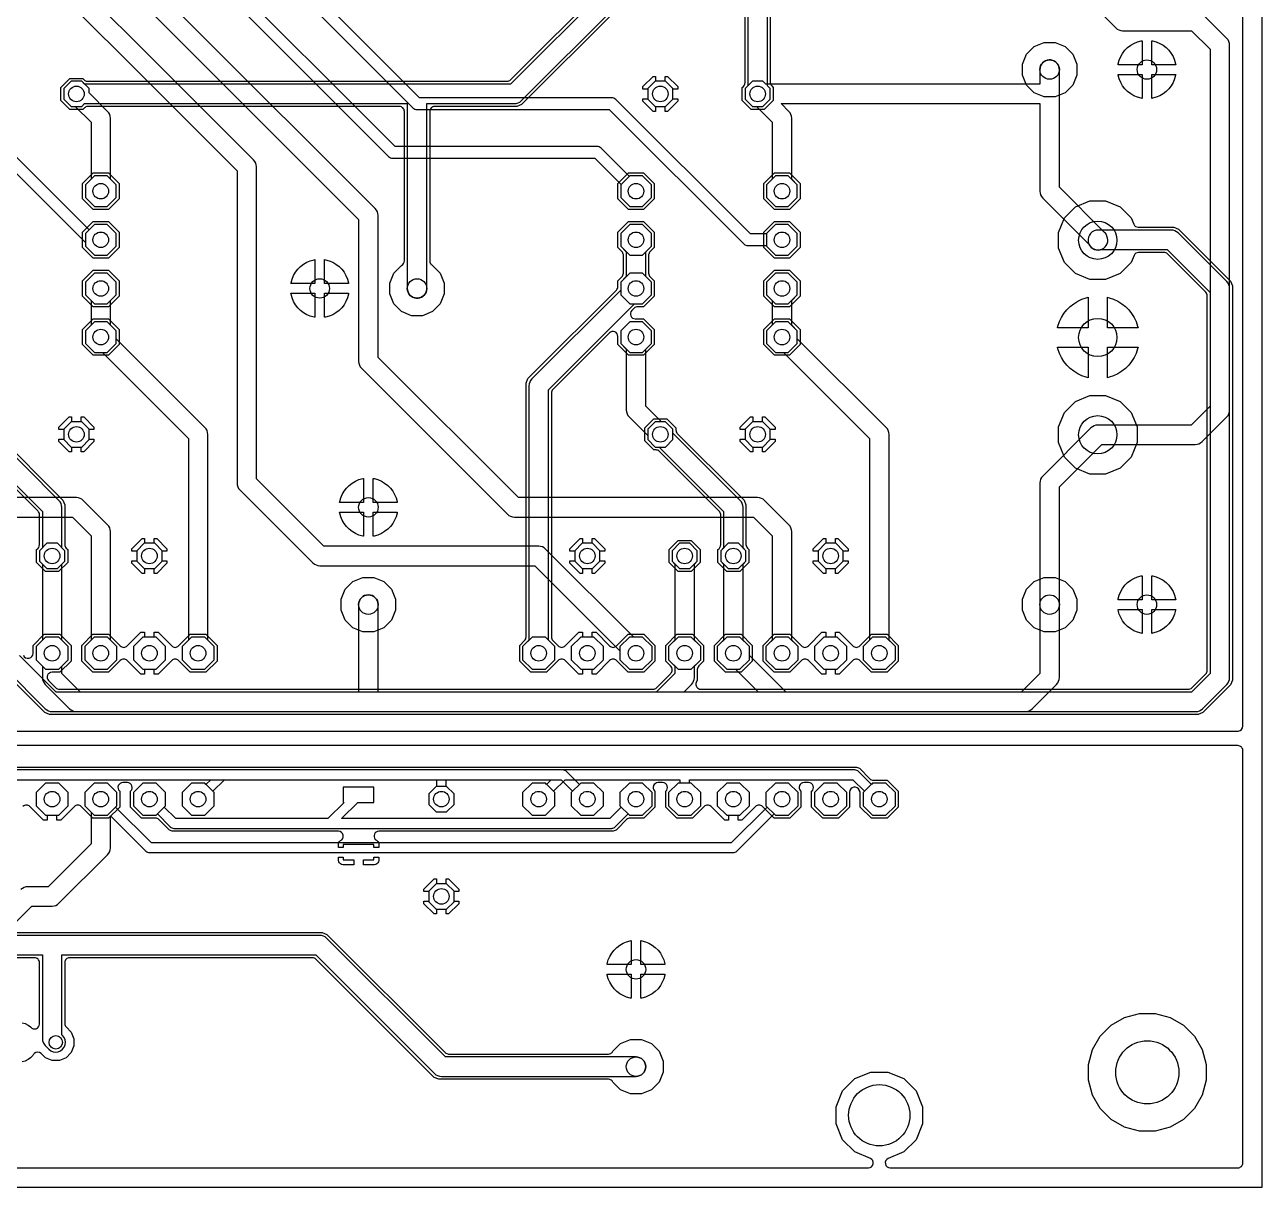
# Model space of a CAD drawing. Header units: millimetres. Extents: x 0 to 100, y -162 to 0.
# Drawn here: x 35.4 to 100, y -162 to -101.3 of the extents above; entities that cross this region are included whole.
import ezdxf

# ---------------------------------------------------------------- set-up
doc = ezdxf.new("R2010")
doc.units = ezdxf.units.MM

msp = doc.modelspace()

# ---------------------------------------------------------------- linework, layer by layer
at = {"layer": '16_copper'}
for points in [[(36.704, -86.665), (55.664, -105.626, 0.198912), (55.88, -105.715), (65.914, -105.715), (72.936, -112.738, 0.198912), (73.152, -112.827), (74.13, -112.827), (74.13, -112.853), (74.599, -113.322), (75.261, -113.322), (75.73, -112.853), (75.73, -112.191), (75.261, -111.722), (74.599, -111.722), (74.13, -112.191), (74.13, -112.217), (73.278, -112.217), (66.256, -105.194, 0.198912), (66.04, -105.105), (56.006, -105.105), (37.046, -86.144, 0.198912)], [(35.434, -89.205), (54.394, -108.166, 0.198912), (54.61, -108.255), (65.152, -108.255), (66.529, -109.632), (66.51, -109.651), (66.51, -110.313), (66.979, -110.782), (67.641, -110.782), (68.11, -110.313), (68.11, -109.651), (67.641, -109.182), (66.979, -109.182), (66.96, -109.201), (65.494, -107.734, 0.198912), (65.278, -107.645), (54.736, -107.645), (35.776, -88.684, 0.198912)], [(34.08, -92.71), (52.832, -111.462), (52.832, -118.872, 0.198912), (52.981, -119.231), (60.601, -126.851, 0.198912), (60.96, -127), (73.45, -127), (74.422, -127.972), (74.422, -133.435), (74.092, -133.765), (74.092, -134.459), (74.583, -134.95), (75.277, -134.95), (75.768, -134.459), (75.768, -133.765), (75.438, -133.435), (75.438, -127.762, 0.198912), (75.289, -127.403), (74.019, -126.133, 0.198912), (73.66, -125.984), (61.17, -125.984), (53.848, -118.662), (53.848, -111.252, 0.198912), (53.699, -110.893), (34.649, -91.843, 0.198912)], [(32.788, -95.229), (46.482, -108.922), (46.482, -125.222, 0.198912), (46.631, -125.581), (50.441, -129.391, 0.198912), (50.8, -129.54), (62.02, -129.54), (66.472, -133.992), (66.472, -134.459), (66.963, -134.95), (67.657, -134.95), (68.148, -134.459), (68.148, -133.765), (67.657, -133.274), (67.19, -133.274), (62.589, -128.673, 0.198912), (62.23, -128.524), (51.01, -128.524), (47.498, -125.012), (47.498, -108.712, 0.198912), (47.349, -108.353), (33.358, -94.362, 0.198912)], [(89.811, -98.911), (92.351, -101.451, 0.198912), (92.71, -101.6), (96.31, -101.6), (97.282, -102.572), (97.282, -121.202), (96.288, -122.195), (91.415, -122.195, 0.198912), (91.056, -122.344), (88.541, -124.859, 0.198912), (88.392, -125.218), (88.392, -135.172), (87.42, -136.144), (75.14, -136.144), (73.228, -134.232), (73.228, -133.765), (72.898, -133.435), (72.898, -129.458), (73.05, -129.306), (73.05, -128.758), (72.664, -128.372), (72.116, -128.372), (71.73, -128.758), (71.73, -129.306), (71.882, -129.458), (71.882, -133.435), (71.552, -133.765), (71.552, -134.459), (72.043, -134.95), (72.51, -134.95), (73.704, -136.144), (53.848, -136.144), (53.848, -131.572, 1), (52.832, -131.572), (52.832, -136.144), (38.31, -136.144), (37.338, -135.172), (37.338, -134.789), (37.668, -134.459), (37.668, -133.765), (37.338, -133.435), (37.338, -129.458), (37.49, -129.306), (37.49, -128.758), (37.104, -128.372), (36.556, -128.372), (36.17, -128.758), (36.17, -129.306), (36.322, -129.458), (36.322, -133.435), (35.992, -133.765), (35.992, -134.459), (36.322, -134.789), (36.322, -135.382, 0.198912), (36.471, -135.741), (37.741, -137.011, 0.198912), (38.1, -137.16), (87.63, -137.16, 0.198912), (87.989, -137.011), (89.259, -135.741, 0.198912), (89.408, -135.382), (89.408, -125.429), (91.625, -123.211), (96.499, -123.211, 0.198912), (96.858, -123.062), (98.149, -121.771, 0.198912), (98.298, -121.412), (98.298, -102.362, 0.198912), (98.149, -102.003), (96.879, -100.733, 0.198912)], [(2.197, -100.419), (4.864, -103.086, 0.198912), (5.08, -103.175), (15.114, -103.175), (20.104, -108.166, 0.198912), (20.32, -108.255), (34.164, -108.255), (38.57, -112.661), (38.57, -112.853), (39.039, -113.322), (39.701, -113.322), (40.17, -112.853), (40.17, -112.191), (39.701, -111.722), (39.039, -111.722), (38.766, -111.995), (34.506, -107.734, 0.198912), (34.29, -107.645), (20.446, -107.645), (15.456, -102.654, 0.198912), (15.24, -102.565), (5.206, -102.565), (2.718, -100.077)], [(30.585, -140.716), (63.395, -140.716), (63.998, -141.319), (63.932, -141.385), (63.932, -142.079), (64.423, -142.57), (65.117, -142.57), (65.608, -142.079), (65.608, -141.385), (65.117, -140.894), (64.423, -140.894), (64.357, -140.96), (63.68, -140.282, 0.198912), (63.5, -140.208), (30.48, -140.208)], [(33.528, -149.562), (35.77, -147.32), (36.83, -147.32, 0.198912), (37.189, -147.171), (39.729, -144.631, 0.198912), (39.878, -144.272), (39.878, -142.599), (41.73, -144.452, 0.198912), (41.91, -144.526), (72.39, -144.526, 0.198912), (72.57, -144.452), (74.517, -142.504), (74.583, -142.57), (75.277, -142.57), (75.768, -142.079), (75.768, -141.385), (75.277, -140.894), (74.583, -140.894), (74.092, -141.385), (74.092, -142.079), (74.158, -142.145), (72.285, -144.018), (42.015, -144.018), (40.142, -142.145), (40.208, -142.079), (40.208, -141.385), (39.717, -140.894), (39.023, -140.894), (38.532, -141.385), (38.532, -142.079), (38.862, -142.409), (38.862, -144.062), (36.62, -146.304), (35.56, -146.304, 0.198912), (35.201, -146.453)]]:
    msp.add_lwpolyline(points, format="xyb", dxfattribs=at)
for points in [[(89.405, -103.576, 0.946018), (88.392, -103.632), (88.392, -104.394), (74.086, -104.394), (73.934, -104.242), (73.386, -104.242), (73, -104.628), (73, -105.176), (73.386, -105.562), (73.602, -105.562), (74.422, -106.382), (74.422, -109.358), (74.13, -109.651), (74.13, -110.313), (74.599, -110.782), (75.261, -110.782), (75.73, -110.313), (75.73, -109.651), (75.438, -109.358), (75.438, -106.172, 0.198912), (75.289, -105.813), (74.886, -105.41), (88.392, -105.41), (88.392, -109.982, 0.198912), (88.541, -110.341), (90.953, -112.753, 0.994335), (91.895, -112.331), (91.887, -112.311, 0.039768), (91.85, -112.235), (91.847, -112.229, 0.057746), (91.774, -112.138), (89.408, -109.772), (89.408, -103.632)], [(40.17, -110.313), (40.17, -109.651), (39.878, -109.358), (39.878, -106.172, 0.198912), (39.729, -105.813), (38.76, -104.844), (38.76, -104.628), (38.374, -104.242), (37.826, -104.242), (37.44, -104.628), (37.44, -105.176), (37.826, -105.562), (38.042, -105.562), (38.862, -106.382), (38.862, -109.358), (38.57, -109.651), (38.57, -110.313), (39.039, -110.782), (39.701, -110.782)], [(45.288, -134.459), (45.288, -133.765), (44.958, -133.435), (44.958, -122.682, 0.198912), (44.809, -122.323), (40.17, -117.684), (40.17, -117.271), (39.878, -116.978), (39.878, -115.686), (40.17, -115.393), (40.17, -114.731), (39.701, -114.262), (39.039, -114.262), (38.57, -114.731), (38.57, -115.393), (38.862, -115.686), (38.862, -116.978), (38.57, -117.271), (38.57, -117.933), (39.039, -118.402), (39.452, -118.402), (43.942, -122.892), (43.942, -133.435), (43.612, -133.765), (43.612, -134.459), (44.103, -134.95), (44.797, -134.95)], [(80.848, -134.459), (80.848, -133.765), (80.518, -133.435), (80.518, -122.682, 0.198912), (80.369, -122.323), (75.73, -117.684), (75.73, -117.271), (75.438, -116.978), (75.438, -115.686), (75.73, -115.393), (75.73, -114.731), (75.261, -114.262), (74.599, -114.262), (74.13, -114.731), (74.13, -115.393), (74.422, -115.686), (74.422, -116.978), (74.13, -117.271), (74.13, -117.933), (74.599, -118.402), (75.012, -118.402), (79.502, -122.892), (79.502, -133.435), (79.172, -133.765), (79.172, -134.459), (79.663, -134.95), (80.357, -134.95)], [(40.208, -134.459), (40.208, -133.765), (39.878, -133.435), (39.878, -127.762, 0.198912), (39.729, -127.403), (38.459, -126.133, 0.198912), (38.1, -125.984), (28.15, -125.984), (16.848, -114.682, 0.198912), (16.489, -114.533), (7.645, -114.533, 0.929363), (7.571, -115.543), (7.645, -115.549), (16.278, -115.549), (27.581, -126.851, 0.198912), (27.94, -127), (37.89, -127), (38.862, -127.972), (38.862, -133.435), (38.532, -133.765), (38.532, -134.459), (39.023, -134.95), (39.717, -134.95)], [(69.24, -122.956), (69.24, -122.408), (68.854, -122.022), (68.638, -122.022), (67.818, -121.202), (67.818, -118.226), (68.11, -117.933), (68.11, -117.271), (67.641, -116.802), (66.979, -116.802), (66.51, -117.271), (66.51, -117.933), (66.802, -118.226), (66.802, -121.412, 0.198912), (66.951, -121.771), (67.92, -122.74), (67.92, -122.956), (68.306, -123.342), (68.854, -123.342)]]:
    msp.add_lwpolyline(points, format="xyb", close=True, dxfattribs=at)
for points in [[(69.24, -105.176), (69.24, -104.628), (68.854, -104.242), (68.306, -104.242), (67.92, -104.628), (67.92, -105.176), (68.306, -105.562), (68.854, -105.562)], [(68.11, -112.853), (68.11, -112.191), (67.641, -111.722), (66.979, -111.722), (66.51, -112.191), (66.51, -112.853), (66.979, -113.322), (67.641, -113.322)], [(68.11, -115.393), (68.11, -114.731), (67.641, -114.262), (66.979, -114.262), (66.51, -114.731), (66.51, -115.393), (66.979, -115.862), (67.641, -115.862)], [(38.76, -122.956), (38.76, -122.408), (38.374, -122.022), (37.826, -122.022), (37.44, -122.408), (37.44, -122.956), (37.826, -123.342), (38.374, -123.342)], [(74.32, -122.956), (74.32, -122.408), (73.934, -122.022), (73.386, -122.022), (73, -122.408), (73, -122.956), (73.386, -123.342), (73.934, -123.342)], [(42.57, -129.306), (42.57, -128.758), (42.184, -128.372), (41.636, -128.372), (41.25, -128.758), (41.25, -129.306), (41.636, -129.692), (42.184, -129.692)], [(65.43, -129.306), (65.43, -128.758), (65.044, -128.372), (64.496, -128.372), (64.11, -128.758), (64.11, -129.306), (64.496, -129.692), (65.044, -129.692)], [(70.688, -134.459), (70.688, -133.765), (70.358, -133.435), (70.358, -129.458), (70.51, -129.306), (70.51, -128.758), (70.124, -128.372), (69.576, -128.372), (69.19, -128.758), (69.19, -129.306), (69.342, -129.458), (69.342, -133.435), (69.012, -133.765), (69.012, -134.459), (69.503, -134.95), (70.197, -134.95)], [(78.13, -129.306), (78.13, -128.758), (77.744, -128.372), (77.196, -128.372), (76.81, -128.758), (76.81, -129.306), (77.196, -129.692), (77.744, -129.692)], [(42.748, -134.459), (42.748, -133.765), (42.257, -133.274), (41.563, -133.274), (41.072, -133.765), (41.072, -134.459), (41.563, -134.95), (42.257, -134.95)], [(63.068, -134.459), (63.068, -133.765), (62.577, -133.274), (61.883, -133.274), (61.392, -133.765), (61.392, -134.459), (61.883, -134.95), (62.577, -134.95)], [(65.608, -134.459), (65.608, -133.765), (65.117, -133.274), (64.423, -133.274), (63.932, -133.765), (63.932, -134.459), (64.423, -134.95), (65.117, -134.95)], [(78.308, -134.459), (78.308, -133.765), (77.817, -133.274), (77.123, -133.274), (76.632, -133.765), (76.632, -134.459), (77.123, -134.95), (77.817, -134.95)], [(37.668, -142.079), (37.668, -141.385), (37.177, -140.894), (36.483, -140.894), (35.992, -141.385), (35.992, -142.079), (36.483, -142.57), (37.177, -142.57)], [(42.748, -142.079), (42.748, -141.385), (42.257, -140.894), (41.563, -140.894), (41.072, -141.385), (41.072, -142.079), (41.563, -142.57), (42.257, -142.57)], [(45.288, -142.079), (45.288, -141.385), (44.797, -140.894), (44.103, -140.894), (43.612, -141.385), (43.612, -142.079), (44.103, -142.57), (44.797, -142.57)], [(57.81, -142.006), (57.81, -141.458), (57.424, -141.072), (56.876, -141.072), (56.49, -141.458), (56.49, -142.006), (56.876, -142.392), (57.424, -142.392)], [(63.068, -142.079), (63.068, -141.385), (62.577, -140.894), (61.883, -140.894), (61.392, -141.385), (61.392, -142.079), (61.883, -142.57), (62.577, -142.57)], [(68.148, -142.079), (68.148, -141.385), (67.657, -140.894), (66.963, -140.894), (66.472, -141.385), (66.472, -142.079), (66.963, -142.57), (67.657, -142.57)], [(70.688, -142.079), (70.688, -141.385), (70.197, -140.894), (69.503, -140.894), (69.012, -141.385), (69.012, -142.079), (69.503, -142.57), (70.197, -142.57)], [(73.228, -142.079), (73.228, -141.385), (72.737, -140.894), (72.043, -140.894), (71.552, -141.385), (71.552, -142.079), (72.043, -142.57), (72.737, -142.57)], [(78.308, -142.079), (78.308, -141.385), (77.817, -140.894), (77.123, -140.894), (76.632, -141.385), (76.632, -142.079), (77.123, -142.57), (77.817, -142.57)], [(80.848, -142.079), (80.848, -141.385), (80.357, -140.894), (79.663, -140.894), (79.172, -141.385), (79.172, -142.079), (79.663, -142.57), (80.357, -142.57)], [(57.81, -147.086), (57.81, -146.538), (57.424, -146.152), (56.876, -146.152), (56.49, -146.538), (56.49, -147.086), (56.876, -147.472), (57.424, -147.472)]]:
    msp.add_lwpolyline(points, close=True, dxfattribs=at)
at = {"layer": '1_copper'}
for points in [[(98.75, -138.174, 0.391601), (98.984, -137.922), (98.984, -1.27, 0.414214), (98.73, -1.016), (1.27, -1.016, 0.414214), (1.016, -1.27), (1.016, -137.922, 0.414214), (1.27, -138.176), (98.73, -138.176)], [(64.318, -135.204), (63.608, -134.494, 0.414214), (63.249, -134.494), (62.64, -135.103), (61.82, -135.103), (61.239, -134.522), (61.239, -133.702), (61.495, -133.446, 0.198912), (61.57, -133.266), (61.57, -120.011), (61.67, -119.768), (61.892, -119.546), (61.892, -119.546), (66.283, -115.155, 0.198912), (66.358, -114.975), (66.358, -114.667), (66.575, -114.45, 0.198912), (66.65, -114.27), (66.65, -113.314, 0.198912), (66.575, -113.134), (66.358, -112.917), (66.358, -112.127), (66.915, -111.57), (67.705, -111.57), (68.262, -112.127), (68.262, -112.917), (68.045, -113.134, 0.198912), (67.97, -113.314), (67.97, -114.27, 0.198912), (68.045, -114.45), (68.262, -114.667), (68.262, -115.457), (67.705, -116.014), (67.397, -116.014, 0.198912), (67.217, -116.089), (67.09, -116.216, 0.668179), (67.27, -116.65), (67.705, -116.65), (68.262, -117.207), (68.262, -117.997), (67.705, -118.554), (66.915, -118.554), (66.358, -117.997), (66.358, -117.562, 0.668179), (65.924, -117.382), (62.965, -120.341, 0.198912), (62.89, -120.521), (62.89, -133.266, 0.19891), (62.965, -133.446), (63.249, -133.73, 0.414216), (63.608, -133.73), (64.318, -133.02), (64.516, -133.02), (64.516, -133.274), (64.423, -133.274), (63.932, -133.765), (63.932, -134.459), (64.423, -134.95), (64.516, -134.95), (64.516, -135.204)], [(63.068, -134.459), (63.068, -133.765), (62.738, -133.435), (62.738, -120.352), (67.228, -115.862), (67.641, -115.862), (68.11, -115.393), (68.11, -114.731), (67.818, -114.438), (67.818, -113.146), (68.11, -112.853), (68.11, -112.191), (67.641, -111.722), (66.979, -111.722), (66.51, -112.191), (66.51, -112.853), (66.802, -113.146), (66.802, -114.438), (66.51, -114.731), (66.51, -115.144), (61.871, -119.783, 0.198912), (61.722, -120.142), (61.722, -133.435), (61.392, -133.765), (61.392, -134.459), (61.883, -134.95), (62.577, -134.95)], [(36.493, -129.845), (36.017, -129.369), (36.017, -128.695, 0.308004), (36.17, -128.438), (36.17, -126.871, 0.198912), (36.095, -126.691), (32.973, -123.569, 0.198912), (32.794, -123.495), (32.683, -123.495), (32.207, -123.019), (32.207, -122.345), (32.683, -121.869), (33.357, -121.869), (33.833, -122.345), (33.833, -122.456, 0.198912), (33.907, -122.635), (37.39, -126.118), (37.49, -126.361), (37.49, -128.438, 0.198912), (37.565, -128.617), (37.643, -128.695), (37.643, -129.369), (37.167, -129.845)], [(37.49, -129.306), (37.49, -128.758), (37.338, -128.606), (37.338, -126.492, 0.198912), (37.189, -126.133), (33.68, -122.624), (33.68, -122.408), (33.294, -122.022), (32.746, -122.022), (32.36, -122.408), (32.36, -122.956), (32.746, -123.342), (32.962, -123.342), (36.322, -126.702), (36.322, -128.606), (36.17, -128.758), (36.17, -129.306), (36.556, -129.692), (37.104, -129.692)], [(72.053, -129.845), (71.577, -129.369), (71.577, -128.695, 0.308002), (71.73, -128.438), (71.73, -126.871, 0.198912), (71.655, -126.691), (68.533, -123.569, 0.198912), (68.354, -123.495), (68.243, -123.495), (67.767, -123.019), (67.767, -122.345), (68.243, -121.869), (68.917, -121.869), (69.393, -122.345), (69.393, -122.456, 0.198912), (69.467, -122.635), (72.728, -125.896), (72.95, -126.118), (73.05, -126.361), (73.05, -128.438, 0.198915), (73.125, -128.617), (73.203, -128.695), (73.203, -129.369), (72.727, -129.845)], [(73.05, -129.306), (73.05, -128.758), (72.898, -128.606), (72.898, -126.492, 0.198912), (72.749, -126.133), (69.24, -122.624), (69.24, -122.408), (68.854, -122.022), (68.306, -122.022), (67.92, -122.408), (67.92, -122.956), (68.306, -123.342), (68.522, -123.342), (71.882, -126.702), (71.882, -128.606), (71.73, -128.758), (71.73, -129.306), (72.116, -129.692), (72.664, -129.692)], [(41.458, -135.204), (40.748, -134.494, 0.414214), (40.389, -134.494), (39.78, -135.103), (38.96, -135.103), (38.379, -134.522), (38.379, -133.702), (38.96, -133.121), (39.78, -133.121), (40.389, -133.73, 0.414214), (40.748, -133.73), (41.458, -133.02), (41.656, -133.02), (41.656, -133.274), (41.563, -133.274), (41.072, -133.765), (41.072, -134.459), (41.563, -134.95), (41.656, -134.95), (41.656, -135.204)], [(42.164, -135.204), (42.164, -134.95), (42.257, -134.95), (42.748, -134.459), (42.748, -133.765), (42.257, -133.274), (42.164, -133.274), (42.164, -133.02), (42.362, -133.02), (43.072, -133.73, 0.414214), (43.431, -133.73), (44.04, -133.121), (44.86, -133.121), (45.441, -133.702), (45.441, -134.522), (44.86, -135.103), (44.04, -135.103), (43.431, -134.494, 0.414214), (43.072, -134.494), (42.362, -135.204)], [(65.024, -135.204), (65.024, -134.95), (65.117, -134.95), (65.608, -134.459), (65.608, -133.765), (65.117, -133.274), (65.024, -133.274), (65.024, -133.02), (65.222, -133.02), (65.932, -133.73, 0.414214), (66.291, -133.73), (66.9, -133.121), (67.72, -133.121), (68.301, -133.702), (68.301, -134.522), (67.72, -135.103), (66.9, -135.103), (66.291, -134.494, 0.414214), (65.932, -134.494), (65.222, -135.204)], [(77.018, -135.204), (76.308, -134.494, 0.414214), (75.949, -134.494), (75.34, -135.103), (74.52, -135.103), (73.939, -134.522), (73.939, -133.702), (74.52, -133.121), (75.34, -133.121), (75.949, -133.73, 0.414214), (76.308, -133.73), (77.018, -133.02), (77.216, -133.02), (77.216, -133.274), (77.123, -133.274), (76.632, -133.765), (76.632, -134.459), (77.123, -134.95), (77.216, -134.95), (77.216, -135.204)], [(77.724, -135.204), (77.724, -134.95), (77.817, -134.95), (78.308, -134.459), (78.308, -133.765), (77.817, -133.274), (77.724, -133.274), (77.724, -133.02), (77.922, -133.02), (78.632, -133.73, 0.414214), (78.991, -133.73), (79.6, -133.121), (80.42, -133.121), (81.001, -133.702), (81.001, -134.522), (80.42, -135.103), (79.6, -135.103), (78.991, -134.494, 0.414214), (78.632, -134.494), (77.922, -135.204)], [(66.059, -143.254, 0.179039), (66.22, -143.182), (66.897, -142.504), (66.963, -142.57), (67.657, -142.57), (68.148, -142.079), (68.148, -141.385), (67.657, -140.894), (66.963, -140.894), (66.472, -141.385), (66.472, -142.079), (66.538, -142.145), (65.935, -142.748), (51.945, -142.748), (52.791, -141.902), (53.632, -141.902), (53.632, -141.102), (52.032, -141.102), (52.032, -141.902), (52.073, -141.902), (51.227, -142.748), (43.285, -142.748), (42.682, -142.145), (42.748, -142.079), (42.748, -141.385), (42.257, -140.894), (41.563, -140.894), (41.072, -141.385), (41.072, -142.079), (41.563, -142.57), (42.257, -142.57), (42.323, -142.504), (43, -143.182, 0.198912), (43.18, -143.256), (66.04, -143.256)]]:
    msp.add_lwpolyline(points, format="xyb", close=True, dxfattribs=at)
msp.add_lwpolyline([(73.152, -100.33), (73.152, -104.476), (73, -104.628), (73, -105.176), (73.386, -105.562), (73.934, -105.562), (74.32, -105.176), (74.32, -104.628), (74.168, -104.476), (74.168, -93.472)], dxfattribs=at)
for points in [[(74.32, -96.469), (74.32, -104.308, 0.198915), (74.395, -104.487), (74.473, -104.565), (74.473, -105.239), (73.997, -105.715), (73.323, -105.715), (72.847, -105.239), (72.847, -104.565, 0.308002), (73, -104.308), (73, -100.736, 0.414214)], [(66.239, -100.557), (61.334, -105.462), (61.091, -105.562), (56.794, -105.562, 0.414214), (56.54, -105.816), (56.54, -113.626, 0.118224), (56.568, -113.741), (56.573, -113.75, 0.14411), (56.684, -113.855), (57.086, -114.256), (57.302, -114.779), (57.302, -115.345), (57.086, -115.868), (56.686, -116.268), (56.163, -116.484), (55.597, -116.484), (55.074, -116.268), (54.674, -115.868), (54.458, -115.345), (54.458, -114.779), (54.674, -114.256), (55.076, -113.855, 0.288089), (55.22, -113.626), (55.22, -105.816, 0.414214), (54.966, -105.562), (38.694, -105.562, 0.198912), (38.515, -105.637), (38.437, -105.715), (37.763, -105.715), (37.287, -105.239), (37.287, -104.565), (37.763, -104.089), (38.437, -104.089, 0.308004), (38.694, -104.242), (60.581, -104.242, 0.198912), (60.761, -104.167), (65.666, -99.262)], [(65.681, -99.463), (60.75, -104.394), (38.526, -104.394), (38.374, -104.242), (37.826, -104.242), (37.44, -104.628), (37.44, -105.176), (37.826, -105.562), (38.374, -105.562), (38.526, -105.41), (55.372, -105.41), (55.372, -115.062, 0.929363), (56.383, -115.136), (56.388, -115.062), (56.388, -105.41), (60.96, -105.41, 0.198912), (61.319, -105.261), (66.25, -100.33)], [(35.329, -134.212, 0.832804), (35.839, -134.114), (35.839, -133.702), (36.42, -133.121), (37.24, -133.121), (37.821, -133.702), (37.821, -134.522), (37.24, -135.103), (36.828, -135.103, 0.668182), (36.648, -135.536), (37.029, -135.917, 0.19891), (37.209, -135.992), (68.201, -135.992, 0.198912), (68.381, -135.917), (69.115, -135.183, 0.058468), (69.151, -135.136), (69.162, -135.119, 0.366705), (69.115, -134.778), (68.859, -134.522), (68.859, -133.702), (69.44, -133.121), (70.26, -133.121), (70.841, -133.702), (70.841, -134.522), (70.585, -134.778, 0.198912), (70.51, -134.958), (70.51, -135.513), (70.458, -135.64, 0.534513), (70.692, -135.992), (96.141, -135.992, 0.198912), (96.321, -135.917), (97.055, -135.183, 0.198912), (97.13, -135.003), (97.13, -115.441, 0.198912), (97.055, -115.261), (95.051, -113.257, 0.198912), (94.871, -113.182), (93.547, -113.182, 0.303345), (93.312, -113.339), (93.159, -113.709), (92.58, -114.287), (91.824, -114.6), (91.006, -114.6), (90.25, -114.287), (89.671, -113.709), (89.358, -112.952), (89.358, -112.134), (89.671, -111.378), (90.25, -110.799), (91.006, -110.486), (91.824, -110.486), (92.58, -110.799), (93.159, -111.378), (93.295, -111.705, 0.303345), (93.529, -111.862), (95.381, -111.862), (95.624, -111.962), (95.846, -112.184), (95.846, -112.184), (98.35, -114.688), (98.45, -114.931), (98.45, -135.513), (98.35, -135.756), (98.128, -135.978), (98.128, -135.978), (96.894, -137.212), (96.651, -137.312), (36.699, -137.312), (36.456, -137.212), (34.421, -135.177, 0.198912)], [(34.41, -134.95), (36.471, -137.011, 0.198912), (36.83, -137.16), (96.52, -137.16), (96.541, -137.159, 0.187977), (96.879, -137.011), (98.149, -135.741, 0.198912), (98.298, -135.382), (98.298, -115.062, 0.198912), (98.149, -114.703), (95.609, -112.163, 0.198912), (95.25, -112.014), (91.436, -112.014, 0.455093), (90.91, -112.595), (90.918, -112.65, 0.284671), (91.29, -113.035), (91.345, -113.046, 0.102193), (91.558, -113.03), (95.04, -113.03), (97.282, -115.272), (97.282, -135.172), (96.31, -136.144), (69.806, -136.144), (70.209, -135.741, 0.198912), (70.358, -135.382), (70.358, -134.789), (70.688, -134.459), (70.688, -133.765), (70.197, -133.274), (69.503, -133.274), (69.012, -133.765), (69.012, -134.459), (69.342, -134.789), (69.342, -135.172), (68.37, -136.144), (37.04, -136.144), (35.128, -134.232)], [(23.424, -160.984), (79.446, -160.984, 0.820681), (79.543, -160.495), (78.73, -160.158), (78.094, -159.522), (77.75, -158.692), (77.75, -157.792), (78.094, -156.962), (78.73, -156.326), (79.56, -155.982), (80.46, -155.982), (81.29, -156.326), (81.926, -156.962), (82.27, -157.792), (82.27, -158.692), (81.926, -159.522), (81.29, -160.158), (80.477, -160.495, 0.820681), (80.574, -160.984), (98.73, -160.984, 0.414214), (98.984, -160.73), (98.984, -139.192, 0.414214), (98.73, -138.938), (1.27, -138.938, 0.414214)], [(27.859, -140.056), (78.821, -140.056), (78.97, -140.117), (79.52, -140.667, 0.198912), (79.699, -140.741), (80.42, -140.741), (81.001, -141.322), (81.001, -142.142), (80.42, -142.723), (79.6, -142.723), (79.019, -142.142), (79.019, -141.421, 0.137581), (78.982, -141.29), (78.971, -141.273, 0.832804), (78.461, -141.371), (78.461, -142.142), (77.88, -142.723), (77.06, -142.723), (76.479, -142.142), (76.479, -141.322, 0.70839), (76.319, -140.868), (76.081, -140.868, 0.668185), (75.901, -141.302), (75.921, -141.322), (75.921, -142.142), (75.34, -142.723), (74.52, -142.723), (73.911, -142.114, 0.414214), (73.552, -142.114), (72.842, -142.824), (72.644, -142.824), (72.644, -142.57), (72.737, -142.57), (73.228, -142.079), (73.228, -141.385), (72.737, -140.894), (72.043, -140.894), (71.552, -141.385), (71.552, -142.079), (72.043, -142.57), (72.136, -142.57), (72.136, -142.824), (71.938, -142.824), (71.228, -142.114, 0.414214), (70.869, -142.114), (70.26, -142.723), (69.44, -142.723), (68.859, -142.142), (68.859, -141.322, 0.70839), (68.699, -140.868), (68.461, -140.868, 0.668185), (68.281, -141.302), (68.301, -141.322), (68.301, -142.142), (67.72, -142.723), (66.999, -142.723, 0.198915), (66.82, -142.797), (66.339, -143.278), (66.338, -143.278), (66.338, -143.278), (66.27, -143.347), (66.121, -143.408), (53.887, -143.408, 0.65773), (53.702, -143.836), (53.707, -143.842, 0.060282), (53.76, -143.882), (53.788, -143.899), (53.835, -143.946), (53.869, -144.004), (53.886, -144.069), (53.886, -144.248), (53.632, -144.248), (53.632, -144.102), (52.032, -144.102), (52.032, -144.248), (51.778, -144.248), (51.778, -144.069), (51.795, -144.004), (51.829, -143.946), (51.876, -143.899, 0.819591), (51.777, -143.408), (43.099, -143.408), (42.95, -143.347), (42.8, -143.196), (42.8, -143.196), (42.4, -142.797, 0.198912), (42.221, -142.723), (41.5, -142.723), (40.919, -142.142), (40.919, -141.322, 0.70839), (40.759, -140.868), (40.521, -140.868, 0.668185), (40.341, -141.302), (40.361, -141.322), (40.361, -142.142), (39.78, -142.723), (38.96, -142.723), (38.351, -142.114, 0.414214), (37.992, -142.114), (37.282, -142.824), (37.084, -142.824), (37.084, -142.57), (37.177, -142.57), (37.668, -142.079), (37.668, -141.385), (37.177, -140.894), (36.483, -140.894), (35.992, -141.385), (35.992, -142.079), (36.483, -142.57), (36.576, -142.57), (36.576, -142.824), (36.378, -142.824), (35.668, -142.114, 0.414214), (35.309, -142.114)], [(34.544, -140.716), (45.107, -140.716), (44.863, -140.96), (44.797, -140.894), (44.103, -140.894), (43.612, -141.385), (43.612, -142.079), (44.103, -142.57), (44.797, -142.57), (45.288, -142.079), (45.288, -141.385), (45.222, -141.319), (45.825, -140.716), (56.896, -140.716), (56.896, -141.072), (56.876, -141.072), (56.49, -141.458), (56.49, -142.006), (56.876, -142.392), (57.424, -142.392), (57.81, -142.006), (57.81, -141.458), (57.424, -141.072), (57.404, -141.072), (57.404, -140.716), (62.887, -140.716), (62.643, -140.96), (62.577, -140.894), (61.883, -140.894), (61.392, -141.385), (61.392, -142.079), (61.883, -142.57), (62.577, -142.57), (63.068, -142.079), (63.068, -141.385), (63.002, -141.319), (63.605, -140.716), (69.596, -140.716), (69.596, -140.894), (69.503, -140.894), (69.012, -141.385), (69.012, -142.079), (69.503, -142.57), (70.197, -142.57), (70.688, -142.079), (70.688, -141.385), (70.197, -140.894), (70.104, -140.894), (70.104, -140.716), (78.635, -140.716), (79.238, -141.319), (79.172, -141.385), (79.172, -142.079), (79.663, -142.57), (80.357, -142.57), (80.848, -142.079), (80.848, -141.385), (80.357, -140.894), (79.663, -140.894), (79.597, -140.96), (78.92, -140.282, 0.198912), (78.74, -140.208), (27.94, -140.208, 0.198912)], [(29.21, -149.86), (36.322, -149.86), (36.322, -154.242, 0.198912), (36.471, -154.601), (36.661, -154.791, 1), (37.379, -154.073), (37.338, -154.032), (37.338, -149.86), (50.59, -149.86), (56.791, -156.061, 0.198912), (57.15, -156.21), (67.31, -156.21, 1), (67.31, -155.194), (57.36, -155.194), (51.159, -148.993, 0.198912), (50.8, -148.844), (29.42, -148.844)], [(29.589, -148.692), (50.931, -148.692), (51.174, -148.792), (57.349, -154.967, 0.198912), (57.529, -155.042), (65.874, -155.042, 0.118224), (65.989, -155.014), (65.998, -155.009, 0.14411), (66.103, -154.898), (66.504, -154.496), (67.027, -154.28), (67.593, -154.28), (68.116, -154.496), (68.516, -154.896), (68.732, -155.419), (68.732, -155.985), (68.516, -156.508), (68.116, -156.908), (67.593, -157.124), (67.027, -157.124), (66.504, -156.908), (66.103, -156.506, 0.288089), (65.874, -156.362), (57.019, -156.362), (56.776, -156.262), (50.601, -150.087, 0.198912), (50.421, -150.012), (37.744, -150.012, 0.414214), (37.49, -150.266), (37.49, -153.45, 0.198915), (37.565, -153.63), (37.827, -153.893), (37.972, -154.243), (37.972, -154.621), (37.827, -154.971), (37.559, -155.239), (37.209, -155.384), (36.831, -155.384), (36.481, -155.239), (36.26, -155.019, 0.413699), (35.901, -155.018), (35.875, -155.049, 0.079927), (35.824, -155.119), (35.707, -155.236), (35.572, -155.333), (35.425, -155.409), (35.274, -155.458)], [(35.274, -153.406), (35.425, -153.455), (35.572, -153.531), (35.707, -153.628, 0.728466), (36.17, -153.478), (36.17, -150.266, 0.414214), (35.916, -150.012), (29.079, -150.012)]]:
    msp.add_lwpolyline(points, format="xyb", dxfattribs=at)
for points in [[(88.617, -105.054), (88.094, -104.838), (87.694, -104.438), (87.478, -103.915), (87.478, -103.349), (87.694, -102.826), (88.094, -102.426), (88.617, -102.21), (89.183, -102.21), (89.706, -102.426), (90.106, -102.826), (90.322, -103.349), (90.322, -103.915), (90.106, -104.438), (89.706, -104.838), (89.183, -105.054)], [(92.476, -103.378), (92.482, -103.334), (92.534, -103.141), (92.61, -102.956), (92.71, -102.784), (92.832, -102.625), (92.973, -102.484), (93.132, -102.362), (93.304, -102.262), (93.489, -102.186), (93.682, -102.134), (93.726, -102.128), (93.726, -103.378)], [(94.234, -103.378), (94.234, -102.128), (94.278, -102.134), (94.471, -102.186), (94.656, -102.262), (94.828, -102.362), (94.987, -102.484), (95.128, -102.625), (95.25, -102.784), (95.35, -102.956), (95.426, -103.141), (95.478, -103.334), (95.484, -103.378)], [(67.666, -104.648), (67.666, -104.523), (68.201, -103.988), (68.326, -103.988), (68.326, -104.242), (68.306, -104.242), (67.92, -104.628), (67.92, -104.648)], [(69.24, -104.648), (69.24, -104.628), (68.854, -104.242), (68.834, -104.242), (68.834, -103.988), (68.959, -103.988), (69.494, -104.523), (69.494, -104.648)], [(93.682, -105.13), (93.489, -105.078), (93.304, -105.002), (93.132, -104.902), (92.973, -104.78), (92.832, -104.639), (92.71, -104.48), (92.61, -104.308), (92.534, -104.123), (92.482, -103.93), (92.476, -103.886), (93.726, -103.886), (93.726, -105.136)], [(94.234, -103.886), (95.484, -103.886), (95.478, -103.93), (95.426, -104.123), (95.35, -104.308), (95.25, -104.48), (95.128, -104.639), (94.987, -104.78), (94.828, -104.902), (94.656, -105.002), (94.471, -105.078), (94.278, -105.13), (94.234, -105.136)], [(68.201, -105.816), (67.666, -105.281), (67.666, -105.156), (67.92, -105.156), (67.92, -105.176), (68.306, -105.562), (68.326, -105.562), (68.326, -105.816)], [(68.834, -105.816), (68.834, -105.562), (68.854, -105.562), (69.24, -105.176), (69.24, -105.156), (69.494, -105.156), (69.494, -105.281), (68.959, -105.816)], [(38.975, -110.934), (38.418, -110.377), (38.418, -109.587), (38.975, -109.029), (39.765, -109.029), (40.322, -109.587), (40.322, -110.377), (39.765, -110.934)], [(66.915, -110.934), (66.358, -110.377), (66.358, -109.587), (66.915, -109.029), (67.705, -109.029), (68.262, -109.587), (68.262, -110.377), (67.705, -110.934)], [(74.535, -110.934), (73.978, -110.377), (73.978, -109.587), (74.535, -109.029), (75.325, -109.029), (75.882, -109.587), (75.882, -110.377), (75.325, -110.934)], [(40.17, -110.313), (40.17, -109.651), (39.701, -109.182), (39.039, -109.182), (38.57, -109.651), (38.57, -110.313), (39.039, -110.782), (39.701, -110.782)], [(68.11, -110.313), (68.11, -109.651), (67.641, -109.182), (66.979, -109.182), (66.51, -109.651), (66.51, -110.313), (66.979, -110.782), (67.641, -110.782)], [(75.73, -110.313), (75.73, -109.651), (75.261, -109.182), (74.599, -109.182), (74.13, -109.651), (74.13, -110.313), (74.599, -110.782), (75.261, -110.782)], [(38.975, -113.474), (38.418, -112.917), (38.418, -112.127), (38.975, -111.57), (39.765, -111.57), (40.322, -112.127), (40.322, -112.917), (39.765, -113.474)], [(40.17, -112.853), (40.17, -112.191), (39.701, -111.722), (39.039, -111.722), (38.57, -112.191), (38.57, -112.853), (39.039, -113.322), (39.701, -113.322)], [(74.535, -113.474), (73.978, -112.917), (73.978, -112.127), (74.535, -111.57), (75.325, -111.57), (75.882, -112.127), (75.882, -112.917), (75.325, -113.474)], [(75.73, -112.853), (75.73, -112.191), (75.261, -111.722), (74.599, -111.722), (74.13, -112.191), (74.13, -112.853), (74.599, -113.322), (75.261, -113.322)], [(49.296, -114.808), (49.302, -114.764), (49.354, -114.571), (49.43, -114.386), (49.53, -114.214), (49.652, -114.055), (49.793, -113.914), (49.952, -113.792), (50.124, -113.692), (50.309, -113.616), (50.502, -113.564), (50.546, -113.558), (50.546, -114.808)], [(51.054, -114.808), (51.054, -113.558), (51.098, -113.564), (51.291, -113.616), (51.476, -113.692), (51.648, -113.792), (51.807, -113.914), (51.948, -114.055), (52.07, -114.214), (52.17, -114.386), (52.246, -114.571), (52.298, -114.764), (52.304, -114.808)], [(38.975, -116.014), (38.418, -115.457), (38.418, -114.667), (38.975, -114.11), (39.765, -114.11), (40.322, -114.667), (40.322, -115.457), (39.765, -116.014)], [(40.17, -115.393), (40.17, -114.731), (39.701, -114.262), (39.039, -114.262), (38.57, -114.731), (38.57, -115.393), (39.039, -115.862), (39.701, -115.862)], [(74.535, -116.014), (73.978, -115.457), (73.978, -114.667), (74.535, -114.11), (75.325, -114.11), (75.882, -114.667), (75.882, -115.457), (75.325, -116.014)], [(75.73, -115.393), (75.73, -114.731), (75.261, -114.262), (74.599, -114.262), (74.13, -114.731), (74.13, -115.393), (74.599, -115.862), (75.261, -115.862)], [(50.502, -116.56), (50.309, -116.508), (50.124, -116.432), (49.952, -116.332), (49.793, -116.21), (49.652, -116.069), (49.53, -115.91), (49.43, -115.738), (49.354, -115.553), (49.302, -115.36), (49.296, -115.316), (50.546, -115.316), (50.546, -116.566)], [(51.054, -115.316), (52.304, -115.316), (52.298, -115.36), (52.246, -115.553), (52.17, -115.738), (52.07, -115.91), (51.948, -116.069), (51.807, -116.21), (51.648, -116.332), (51.476, -116.432), (51.291, -116.508), (51.098, -116.56), (51.054, -116.566)], [(89.315, -117.123), (89.337, -117.024), (89.417, -116.796), (89.522, -116.577), (89.651, -116.372), (89.803, -116.182), (89.974, -116.011), (90.164, -115.86), (90.369, -115.731), (90.587, -115.625), (90.816, -115.545), (90.915, -115.523), (90.915, -117.123)], [(91.915, -117.123), (91.915, -115.523), (92.014, -115.545), (92.243, -115.625), (92.461, -115.731), (92.666, -115.86), (92.856, -116.011), (93.027, -116.182), (93.179, -116.372), (93.308, -116.577), (93.413, -116.796), (93.493, -117.024), (93.515, -117.123)], [(38.975, -118.554), (38.418, -117.997), (38.418, -117.207), (38.975, -116.65), (39.765, -116.65), (40.322, -117.207), (40.322, -117.997), (39.765, -118.554)], [(40.17, -117.933), (40.17, -117.271), (39.701, -116.802), (39.039, -116.802), (38.57, -117.271), (38.57, -117.933), (39.039, -118.402), (39.701, -118.402)], [(68.11, -117.933), (68.11, -117.271), (67.641, -116.802), (66.979, -116.802), (66.51, -117.271), (66.51, -117.933), (66.979, -118.402), (67.641, -118.402)], [(74.535, -118.554), (73.978, -117.997), (73.978, -117.207), (74.535, -116.65), (75.325, -116.65), (75.882, -117.207), (75.882, -117.997), (75.325, -118.554)], [(75.73, -117.933), (75.73, -117.271), (75.261, -116.802), (74.599, -116.802), (74.13, -117.271), (74.13, -117.933), (74.599, -118.402), (75.261, -118.402)], [(90.816, -119.701), (90.587, -119.621), (90.369, -119.516), (90.164, -119.387), (89.974, -119.235), (89.803, -119.064), (89.651, -118.874), (89.522, -118.669), (89.417, -118.451), (89.337, -118.222), (89.315, -118.123), (90.915, -118.123), (90.915, -119.723)], [(91.915, -118.123), (93.515, -118.123), (93.493, -118.222), (93.413, -118.451), (93.308, -118.669), (93.179, -118.874), (93.027, -119.064), (92.856, -119.235), (92.666, -119.387), (92.461, -119.516), (92.243, -119.621), (92.014, -119.701), (91.915, -119.723)], [(91.006, -124.76), (90.25, -124.447), (89.671, -123.869), (89.358, -123.112), (89.358, -122.294), (89.671, -121.538), (90.25, -120.959), (91.006, -120.646), (91.824, -120.646), (92.58, -120.959), (93.159, -121.538), (93.472, -122.294), (93.472, -123.112), (93.159, -123.869), (92.58, -124.447), (91.824, -124.76)], [(37.186, -122.428), (37.186, -122.303), (37.721, -121.768), (37.846, -121.768), (37.846, -122.022), (37.826, -122.022), (37.44, -122.408), (37.44, -122.428)], [(38.76, -122.428), (38.76, -122.408), (38.374, -122.022), (38.354, -122.022), (38.354, -121.768), (38.479, -121.768), (39.014, -122.303), (39.014, -122.428)], [(72.746, -122.428), (72.746, -122.303), (73.281, -121.768), (73.406, -121.768), (73.406, -122.022), (73.386, -122.022), (73, -122.408), (73, -122.428)], [(74.32, -122.428), (74.32, -122.408), (73.934, -122.022), (73.914, -122.022), (73.914, -121.768), (74.039, -121.768), (74.574, -122.303), (74.574, -122.428)], [(37.721, -123.596), (37.186, -123.061), (37.186, -122.936), (37.44, -122.936), (37.44, -122.956), (37.826, -123.342), (37.846, -123.342), (37.846, -123.596)], [(38.354, -123.596), (38.354, -123.342), (38.374, -123.342), (38.76, -122.956), (38.76, -122.936), (39.014, -122.936), (39.014, -123.061), (38.479, -123.596)], [(73.281, -123.596), (72.746, -123.061), (72.746, -122.936), (73, -122.936), (73, -122.956), (73.386, -123.342), (73.406, -123.342), (73.406, -123.596)], [(73.914, -123.596), (73.914, -123.342), (73.934, -123.342), (74.32, -122.956), (74.32, -122.936), (74.574, -122.936), (74.574, -123.061), (74.039, -123.596)], [(51.836, -126.238), (51.842, -126.194), (51.894, -126.001), (51.97, -125.816), (52.07, -125.644), (52.192, -125.485), (52.333, -125.344), (52.492, -125.222), (52.664, -125.122), (52.849, -125.046), (53.042, -124.994), (53.086, -124.988), (53.086, -126.238)], [(53.594, -126.238), (53.594, -124.988), (53.638, -124.994), (53.831, -125.046), (54.016, -125.122), (54.188, -125.222), (54.347, -125.344), (54.488, -125.485), (54.61, -125.644), (54.71, -125.816), (54.786, -126.001), (54.838, -126.194), (54.844, -126.238)], [(53.042, -127.99), (52.849, -127.938), (52.664, -127.862), (52.492, -127.762), (52.333, -127.64), (52.192, -127.499), (52.07, -127.34), (51.97, -127.168), (51.894, -126.983), (51.842, -126.79), (51.836, -126.746), (53.086, -126.746), (53.086, -127.996)], [(53.594, -126.746), (54.844, -126.746), (54.838, -126.79), (54.786, -126.983), (54.71, -127.168), (54.61, -127.34), (54.488, -127.499), (54.347, -127.64), (54.188, -127.762), (54.016, -127.862), (53.831, -127.938), (53.638, -127.99), (53.594, -127.996)], [(40.996, -128.778), (40.996, -128.653), (41.531, -128.118), (41.656, -128.118), (41.656, -128.372), (41.636, -128.372), (41.25, -128.758), (41.25, -128.778)], [(42.57, -128.778), (42.57, -128.758), (42.184, -128.372), (42.164, -128.372), (42.164, -128.118), (42.289, -128.118), (42.824, -128.653), (42.824, -128.778)], [(63.856, -128.778), (63.856, -128.653), (64.391, -128.118), (64.516, -128.118), (64.516, -128.372), (64.496, -128.372), (64.11, -128.758), (64.11, -128.778)], [(65.43, -128.778), (65.43, -128.758), (65.044, -128.372), (65.024, -128.372), (65.024, -128.118), (65.149, -128.118), (65.684, -128.653), (65.684, -128.778)], [(69.513, -129.845), (69.037, -129.369), (69.037, -128.695), (69.513, -128.219), (70.187, -128.219), (70.663, -128.695), (70.663, -129.369), (70.187, -129.845)], [(70.51, -129.306), (70.51, -128.758), (70.124, -128.372), (69.576, -128.372), (69.19, -128.758), (69.19, -129.306), (69.576, -129.692), (70.124, -129.692)], [(76.556, -128.778), (76.556, -128.653), (77.091, -128.118), (77.216, -128.118), (77.216, -128.372), (77.196, -128.372), (76.81, -128.758), (76.81, -128.778)], [(78.13, -128.778), (78.13, -128.758), (77.744, -128.372), (77.724, -128.372), (77.724, -128.118), (77.849, -128.118), (78.384, -128.653), (78.384, -128.778)], [(41.531, -129.946), (40.996, -129.411), (40.996, -129.286), (41.25, -129.286), (41.25, -129.306), (41.636, -129.692), (41.656, -129.692), (41.656, -129.946)], [(42.164, -129.946), (42.164, -129.692), (42.184, -129.692), (42.57, -129.306), (42.57, -129.286), (42.824, -129.286), (42.824, -129.411), (42.289, -129.946)], [(64.391, -129.946), (63.856, -129.411), (63.856, -129.286), (64.11, -129.286), (64.11, -129.306), (64.496, -129.692), (64.516, -129.692), (64.516, -129.946)], [(65.024, -129.946), (65.024, -129.692), (65.044, -129.692), (65.43, -129.306), (65.43, -129.286), (65.684, -129.286), (65.684, -129.411), (65.149, -129.946)], [(77.091, -129.946), (76.556, -129.411), (76.556, -129.286), (76.81, -129.286), (76.81, -129.306), (77.196, -129.692), (77.216, -129.692), (77.216, -129.946)], [(77.724, -129.946), (77.724, -129.692), (77.744, -129.692), (78.13, -129.306), (78.13, -129.286), (78.384, -129.286), (78.384, -129.411), (77.849, -129.946)], [(53.057, -132.994), (52.534, -132.778), (52.134, -132.378), (51.918, -131.855), (51.918, -131.289), (52.134, -130.766), (52.534, -130.366), (53.057, -130.15), (53.623, -130.15), (54.146, -130.366), (54.546, -130.766), (54.762, -131.289), (54.762, -131.855), (54.546, -132.378), (54.146, -132.778), (53.623, -132.994)], [(88.617, -132.994), (88.094, -132.778), (87.694, -132.378), (87.478, -131.855), (87.478, -131.289), (87.694, -130.766), (88.094, -130.366), (88.617, -130.15), (89.183, -130.15), (89.706, -130.366), (90.106, -130.766), (90.322, -131.289), (90.322, -131.855), (90.106, -132.378), (89.706, -132.778), (89.183, -132.994)], [(92.476, -131.318), (92.482, -131.274), (92.534, -131.081), (92.61, -130.896), (92.71, -130.724), (92.832, -130.565), (92.973, -130.424), (93.132, -130.302), (93.304, -130.202), (93.489, -130.126), (93.682, -130.074), (93.726, -130.068), (93.726, -131.318)], [(94.234, -131.318), (94.234, -130.068), (94.278, -130.074), (94.471, -130.126), (94.656, -130.202), (94.828, -130.302), (94.987, -130.424), (95.128, -130.565), (95.25, -130.724), (95.35, -130.896), (95.426, -131.081), (95.478, -131.274), (95.484, -131.318)], [(93.682, -133.07), (93.489, -133.018), (93.304, -132.942), (93.132, -132.842), (92.973, -132.72), (92.832, -132.579), (92.71, -132.42), (92.61, -132.248), (92.534, -132.063), (92.482, -131.87), (92.476, -131.826), (93.726, -131.826), (93.726, -133.076)], [(94.234, -131.826), (95.484, -131.826), (95.478, -131.87), (95.426, -132.063), (95.35, -132.248), (95.25, -132.42), (95.128, -132.579), (94.987, -132.72), (94.828, -132.842), (94.656, -132.942), (94.471, -133.018), (94.278, -133.07), (94.234, -133.076)], [(37.668, -134.459), (37.668, -133.765), (37.177, -133.274), (36.483, -133.274), (35.992, -133.765), (35.992, -134.459), (36.483, -134.95), (37.177, -134.95)], [(40.208, -134.459), (40.208, -133.765), (39.717, -133.274), (39.023, -133.274), (38.532, -133.765), (38.532, -134.459), (39.023, -134.95), (39.717, -134.95)], [(45.288, -134.459), (45.288, -133.765), (44.797, -133.274), (44.103, -133.274), (43.612, -133.765), (43.612, -134.459), (44.103, -134.95), (44.797, -134.95)], [(68.148, -134.459), (68.148, -133.765), (67.657, -133.274), (66.963, -133.274), (66.472, -133.765), (66.472, -134.459), (66.963, -134.95), (67.657, -134.95)], [(71.98, -135.103), (71.399, -134.522), (71.399, -133.702), (71.98, -133.121), (72.8, -133.121), (73.381, -133.702), (73.381, -134.522), (72.8, -135.103)], [(73.228, -134.459), (73.228, -133.765), (72.737, -133.274), (72.043, -133.274), (71.552, -133.765), (71.552, -134.459), (72.043, -134.95), (72.737, -134.95)], [(75.768, -134.459), (75.768, -133.765), (75.277, -133.274), (74.583, -133.274), (74.092, -133.765), (74.092, -134.459), (74.583, -134.95), (75.277, -134.95)], [(80.848, -134.459), (80.848, -133.765), (80.357, -133.274), (79.663, -133.274), (79.172, -133.765), (79.172, -134.459), (79.663, -134.95), (80.357, -134.95)], [(40.208, -142.079), (40.208, -141.385), (39.717, -140.894), (39.023, -140.894), (38.532, -141.385), (38.532, -142.079), (39.023, -142.57), (39.717, -142.57)], [(65.608, -142.079), (65.608, -141.385), (65.117, -140.894), (64.423, -140.894), (63.932, -141.385), (63.932, -142.079), (64.423, -142.57), (65.117, -142.57)], [(75.768, -142.079), (75.768, -141.385), (75.277, -140.894), (74.583, -140.894), (74.092, -141.385), (74.092, -142.079), (74.583, -142.57), (75.277, -142.57)], [(78.308, -142.079), (78.308, -141.385), (77.817, -140.894), (77.123, -140.894), (76.632, -141.385), (76.632, -142.079), (77.123, -142.57), (77.817, -142.57)], [(51.999, -145.156), (51.934, -145.139), (51.876, -145.105), (51.829, -145.058), (51.795, -145), (51.778, -144.935), (51.778, -144.756), (52.032, -144.756), (52.032, -144.902), (52.578, -144.902), (52.578, -145.156)], [(53.086, -145.156), (53.086, -144.902), (53.632, -144.902), (53.632, -144.756), (53.886, -144.756), (53.886, -144.935), (53.869, -145), (53.835, -145.058), (53.788, -145.105), (53.73, -145.139), (53.665, -145.156)], [(56.236, -146.558), (56.236, -146.433), (56.771, -145.898), (56.896, -145.898), (56.896, -146.152), (56.876, -146.152), (56.49, -146.538), (56.49, -146.558)], [(57.81, -146.558), (57.81, -146.538), (57.424, -146.152), (57.404, -146.152), (57.404, -145.898), (57.529, -145.898), (58.064, -146.433), (58.064, -146.558)], [(56.771, -147.726), (56.236, -147.191), (56.236, -147.066), (56.49, -147.066), (56.49, -147.086), (56.876, -147.472), (56.896, -147.472), (56.896, -147.726)], [(57.404, -147.726), (57.404, -147.472), (57.424, -147.472), (57.81, -147.086), (57.81, -147.066), (58.064, -147.066), (58.064, -147.191), (57.529, -147.726)], [(65.806, -150.368), (65.812, -150.324), (65.864, -150.131), (65.94, -149.946), (66.04, -149.774), (66.162, -149.615), (66.303, -149.474), (66.462, -149.352), (66.634, -149.252), (66.819, -149.176), (67.012, -149.124), (67.056, -149.118), (67.056, -150.368)], [(67.564, -150.368), (67.564, -149.118), (67.608, -149.124), (67.801, -149.176), (67.986, -149.252), (68.158, -149.352), (68.317, -149.474), (68.458, -149.615), (68.58, -149.774), (68.68, -149.946), (68.756, -150.131), (68.808, -150.324), (68.814, -150.368)], [(67.012, -152.12), (66.819, -152.068), (66.634, -151.992), (66.462, -151.892), (66.303, -151.77), (66.162, -151.629), (66.04, -151.47), (65.94, -151.298), (65.864, -151.113), (65.812, -150.92), (65.806, -150.876), (67.056, -150.876), (67.056, -152.126)], [(67.564, -150.876), (68.814, -150.876), (68.808, -150.92), (68.756, -151.113), (68.68, -151.298), (68.58, -151.47), (68.458, -151.629), (68.317, -151.77), (68.158, -151.892), (67.986, -151.992), (67.801, -152.068), (67.608, -152.12), (67.564, -152.126)], [(93.595, -159.073), (92.814, -158.864), (92.113, -158.459), (91.541, -157.887), (91.136, -157.186), (90.927, -156.405), (90.927, -155.595), (91.136, -154.814), (91.541, -154.113), (92.113, -153.541), (92.814, -153.136), (93.595, -152.927), (94.405, -152.927), (95.186, -153.136), (95.887, -153.541), (96.459, -154.113), (96.864, -154.814), (97.073, -155.595), (97.073, -156.405), (96.864, -157.186), (96.459, -157.887), (95.887, -158.459), (95.186, -158.864), (94.405, -159.073)]]:
    msp.add_lwpolyline(points, close=True, dxfattribs=at)
at = {"layer": 'drills_PTH'}
for centre, radius in [((88.9, -103.632), 0.508), ((93.98, -103.632), 0.508), ((38.1, -104.902), 0.406), ((68.58, -104.902), 0.406), ((73.66, -104.902), 0.406), ((39.37, -109.982), 0.406), ((67.31, -109.982), 0.406), ((74.93, -109.982), 0.406), ((91.415, -112.543), 1), ((39.37, -112.522), 0.406), ((67.31, -112.522), 0.406), ((74.93, -112.522), 0.406), ((39.37, -115.062), 0.406), ((50.8, -115.062), 0.508), ((55.88, -115.062), 0.508), ((67.31, -115.062), 0.406), ((74.93, -115.062), 0.406), ((91.415, -117.623), 1), ((39.37, -117.602), 0.406), ((67.31, -117.602), 0.406), ((74.93, -117.602), 0.406), ((91.415, -122.703), 1), ((38.1, -122.682), 0.406), ((68.58, -122.682), 0.406), ((73.66, -122.682), 0.406), ((53.34, -126.492), 0.508), ((36.83, -129.032), 0.406), ((41.91, -129.032), 0.406), ((64.77, -129.032), 0.406), ((69.85, -129.032), 0.406), ((72.39, -129.032), 0.406), ((77.47, -129.032), 0.406), ((53.34, -131.572), 0.508), ((88.9, -131.572), 0.508), ((93.98, -131.572), 0.508), ((36.83, -134.112), 0.406), ((39.37, -134.112), 0.406), ((41.91, -134.112), 0.406), ((44.45, -134.112), 0.406), ((62.23, -134.112), 0.406), ((64.77, -134.112), 0.406), ((67.31, -134.112), 0.406), ((69.85, -134.112), 0.406), ((72.39, -134.112), 0.406), ((74.93, -134.112), 0.406), ((77.47, -134.112), 0.406), ((80.01, -134.112), 0.406), ((36.83, -141.732), 0.406), ((39.37, -141.732), 0.406), ((41.91, -141.732), 0.406), ((44.45, -141.732), 0.406), ((57.15, -141.732), 0.406), ((62.23, -141.732), 0.406), ((64.77, -141.732), 0.406), ((67.31, -141.732), 0.406), ((69.85, -141.732), 0.406), ((72.39, -141.732), 0.406), ((74.93, -141.732), 0.406), ((77.47, -141.732), 0.406), ((80.01, -141.732), 0.406), ((57.15, -146.812), 0.406), ((67.31, -150.622), 0.508), ((37.02, -154.432), 0.35), ((94, -156), 1.65), ((67.31, -155.702), 0.508), ((80.01, -158.242), 1.6)]:
    msp.add_circle(centre, radius, dxfattribs=at)
at = {"layer": 'outline'}
msp.add_lwpolyline([(0, -162), (100, -162), (100, 0), (0, 0), (0, -162)], close=True, dxfattribs=at)

doc.saveas('drawing.dxf')
